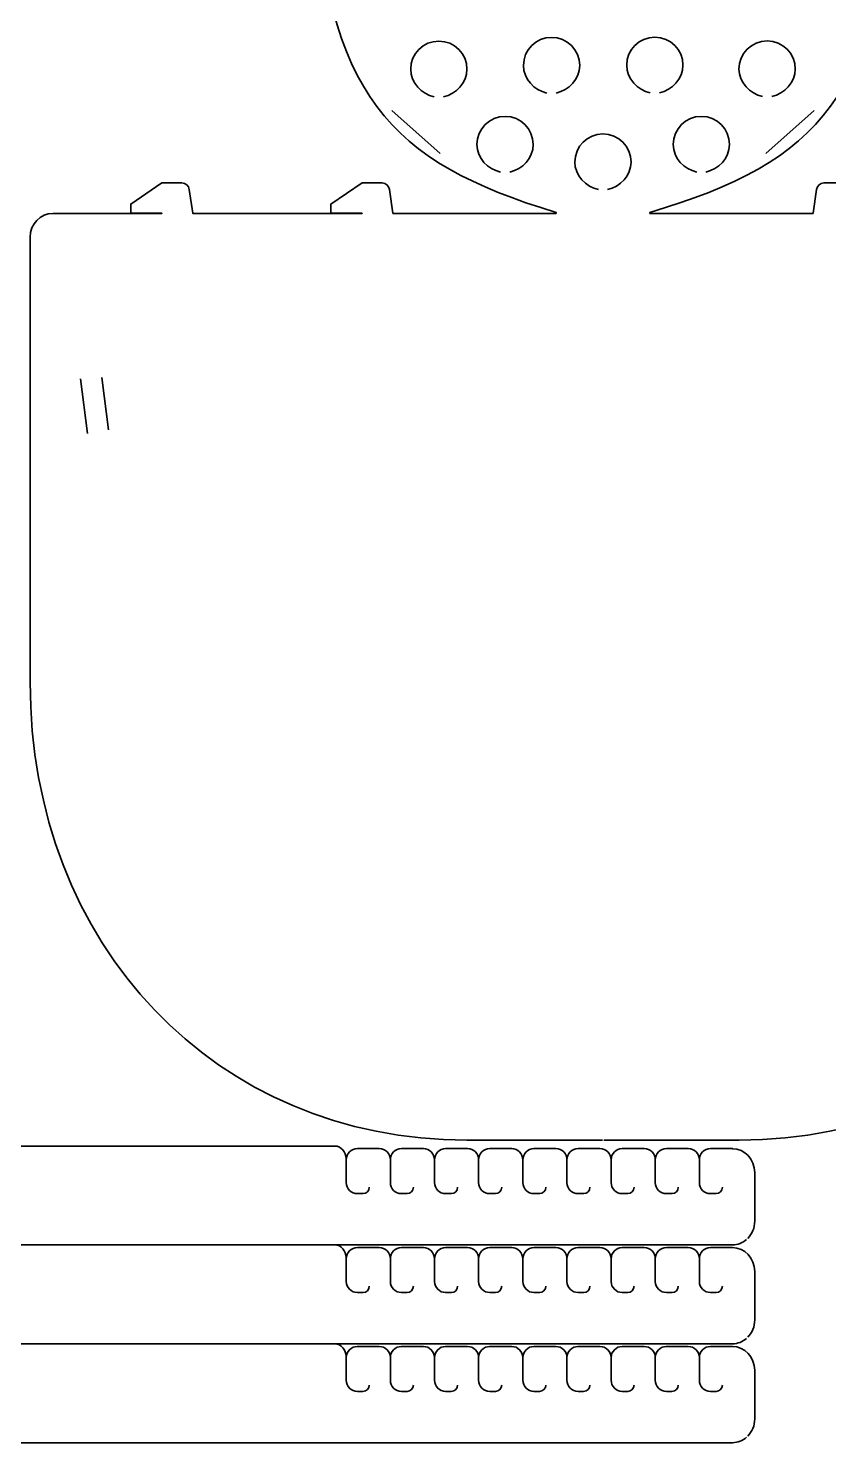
# Model space of a CAD drawing. Header units: inches. Extents: x 1974 to 3009, y -3124 to -2328.
# Drawn here: x 2586.2 to 2799.6, y -3087.2 to -2710.4 of the extents above; entities that cross this region are included whole.
import ezdxf

# ---------------------------------------------------------------- set-up
doc = ezdxf.new("R2010")
doc.units = ezdxf.units.IN
doc.header["$MEASUREMENT"] = 0
doc.layers.add('Layer 1', color=7, linetype='Continuous')

msp = doc.modelspace()

# ---------------------------------------------------------------- linework, layer by layer
at = {"layer": 'Layer 1', "color": 179, "lineweight": 35, "true_color": 0x231f20}
for points in [[(2696, -2743.72), (2683.09, -2732.26)], [(2782.77, -2743.72), (2795.68, -2732.26)], [(2726.89, -2759.41), (2726.89, -2759.41)], [(2605.82, -2803.4), (2607.52, -2817.3)], [(2600.08, -2803.79), (2601.93, -2818.29)]]:
    msp.add_lwpolyline(points, dxfattribs=at)
for points, knots in [([(2739.18, -2701.82), (2704.56, -2701.74), (2677.34, -2679.21), (2667.47, -2666.47), (2666.29, -2664.96), (2662.01, -2665.81), (2662.12, -2667.73), (2665.6, -2728.23), (2682.29, -2745.92), (2726.89, -2759.41), (2726.89, -2759.41), (2726.89, -2759.67), (2726.89, -2759.67), (2726.89, -2759.67), (2683.4, -2759.67), (2683.4, -2759.67), (2683.4, -2759.67), (2683.4, -2759.66), (2683.4, -2759.66), (2683.4, -2759.66), (2682.46, -2753.28), (2682.46, -2753.28), (2682.32, -2752.3), (2681.48, -2751.57), (2680.48, -2751.57), (2680.48, -2751.57), (2675.18, -2751.57), (2675.18, -2751.57), (2675.18, -2751.57), (2666.87, -2757.19), (2666.87, -2757.19), (2666.87, -2757.19), (2666.87, -2759.66), (2666.87, -2759.66), (2666.87, -2759.66), (2675.18, -2759.66), (2675.18, -2759.66), (2675.18, -2759.66), (2675.18, -2759.67), (2675.18, -2759.67), (2675.18, -2759.67), (2630.01, -2759.67), (2630.01, -2759.67), (2630.01, -2759.67), (2630.01, -2759.66), (2630.01, -2759.66), (2630.01, -2759.66), (2629.08, -2753.28), (2629.08, -2753.28), (2628.93, -2752.3), (2628.09, -2751.57), (2627.1, -2751.57), (2627.1, -2751.57), (2621.79, -2751.57), (2621.79, -2751.57), (2621.79, -2751.57), (2613.48, -2757.19), (2613.48, -2757.19), (2613.48, -2757.19), (2613.48, -2759.66), (2613.48, -2759.66), (2613.48, -2759.66), (2621.79, -2759.66), (2621.79, -2759.66), (2621.79, -2759.66), (2621.79, -2759.67), (2621.79, -2759.67), (2621.79, -2759.67), (2592.73, -2759.67), (2592.73, -2759.67), (2589.39, -2759.67), (2586.68, -2762.51), (2586.68, -2766.02), (2586.68, -2766.02), (2586.68, -2884.59), (2586.68, -2884.59), (2586.68, -2954.73), (2636.3, -3006.59), (2703.1, -3006.59), (2703.1, -3006.59), (2739.22, -3006.59), (2739.22, -3006.59)], [0, 0, 0, 0, 1, 1, 1, 2, 2, 2, 3, 3, 3, 4, 4, 4, 5, 5, 5, 6, 6, 6, 7, 7, 7, 8, 8, 8, 9, 9, 9, 10, 10, 10, 11, 11, 11, 12, 12, 12, 13, 13, 13, 14, 14, 14, 15, 15, 15, 16, 16, 16, 17, 17, 17, 18, 18, 18, 19, 19, 19, 20, 20, 20, 21, 21, 21, 22, 22, 22, 23, 23, 23, 24, 24, 24, 25, 25, 25, 26, 26, 26, 27, 27, 27, 27]), ([(2739.63, -3006.59), (2739.63, -3006.59), (2775.67, -3006.59), (2775.67, -3006.59), (2842.47, -3006.59), (2892.08, -2954.73), (2892.08, -2884.59), (2892.08, -2884.59), (2892.08, -2766.02), (2892.08, -2766.02), (2892.08, -2762.51), (2889.38, -2759.67), (2886.04, -2759.67), (2886.04, -2759.67), (2856.98, -2759.67), (2856.98, -2759.67), (2856.98, -2759.67), (2856.98, -2759.66), (2856.98, -2759.66), (2856.98, -2759.66), (2865.29, -2759.66), (2865.29, -2759.66), (2865.29, -2759.66), (2865.29, -2757.19), (2865.29, -2757.19), (2865.29, -2757.19), (2856.98, -2751.57), (2856.98, -2751.57), (2856.98, -2751.57), (2851.67, -2751.57), (2851.67, -2751.57), (2850.68, -2751.57), (2849.84, -2752.3), (2849.69, -2753.28), (2849.69, -2753.28), (2848.76, -2759.66), (2848.76, -2759.66), (2848.76, -2759.66), (2848.76, -2759.67), (2848.76, -2759.67), (2848.76, -2759.67), (2803.59, -2759.67), (2803.59, -2759.67), (2803.59, -2759.67), (2803.59, -2759.66), (2803.59, -2759.66), (2803.59, -2759.66), (2811.9, -2759.66), (2811.9, -2759.66), (2811.9, -2759.66), (2811.9, -2757.19), (2811.9, -2757.19), (2811.9, -2757.19), (2803.59, -2751.57), (2803.59, -2751.57), (2803.59, -2751.57), (2798.29, -2751.57), (2798.29, -2751.57), (2797.29, -2751.57), (2796.45, -2752.3), (2796.31, -2753.28), (2796.31, -2753.28), (2795.37, -2759.66), (2795.37, -2759.66), (2795.37, -2759.66), (2795.37, -2759.67), (2795.37, -2759.67), (2795.37, -2759.67), (2751.89, -2759.67), (2751.89, -2759.67), (2751.89, -2759.67), (2751.89, -2759.41), (2751.89, -2759.41), (2797.48, -2745.92), (2813.18, -2728.08), (2816.65, -2667.58), (2816.67, -2665.68), (2812.51, -2664.82), (2811.32, -2666.31), (2801.29, -2678.92), (2773.32, -2701.73), (2739.58, -2701.82)], [0, 0, 0, 0, 1, 1, 1, 2, 2, 2, 3, 3, 3, 4, 4, 4, 5, 5, 5, 6, 6, 6, 7, 7, 7, 8, 8, 8, 9, 9, 9, 10, 10, 10, 11, 11, 11, 12, 12, 12, 13, 13, 13, 14, 14, 14, 15, 15, 15, 16, 16, 16, 17, 17, 17, 18, 18, 18, 19, 19, 19, 20, 20, 20, 21, 21, 21, 22, 22, 22, 23, 23, 23, 24, 24, 24, 25, 25, 25, 26, 26, 26, 27, 27, 27, 27]), ([(2726.91, -2727.61), (2730.29, -2726.89), (2733.18, -2723.88), (2733.18, -2720.28), (2733.18, -2716.14), (2729.82, -2712.78), (2725.68, -2712.78), (2721.53, -2712.78), (2718.18, -2716.14), (2718.18, -2720.28), (2718.18, -2723.88), (2721.07, -2726.89), (2724.45, -2727.61)], [0, 0, 0, 0, 1, 1, 1, 2, 2, 2, 3, 3, 3, 4, 4, 4, 4]), ([(2754.43, -2727.54), (2757.82, -2726.82), (2760.7, -2723.81), (2760.7, -2720.22), (2760.7, -2716.07), (2757.35, -2712.72), (2753.2, -2712.72), (2749.06, -2712.72), (2745.7, -2716.07), (2745.7, -2720.22), (2745.7, -2723.81), (2748.59, -2726.82), (2751.97, -2727.54)], [0, 0, 0, 0, 1, 1, 1, 2, 2, 2, 3, 3, 3, 4, 4, 4, 4]), ([(2696.86, -2728.61), (2700.24, -2727.89), (2703.13, -2724.88), (2703.13, -2721.28), (2703.13, -2717.14), (2699.77, -2713.78), (2695.63, -2713.78), (2691.49, -2713.78), (2688.13, -2717.14), (2688.13, -2721.28), (2688.13, -2724.88), (2691.02, -2727.89), (2694.4, -2728.61)], [0, 0, 0, 0, 1, 1, 1, 2, 2, 2, 3, 3, 3, 4, 4, 4, 4]), ([(2784.37, -2728.54), (2787.75, -2727.82), (2790.64, -2724.81), (2790.64, -2721.22), (2790.64, -2717.07), (2787.28, -2713.72), (2783.14, -2713.72), (2778.99, -2713.72), (2775.64, -2717.07), (2775.64, -2721.22), (2775.64, -2724.81), (2778.53, -2727.82), (2781.91, -2728.54)], [0, 0, 0, 0, 1, 1, 1, 2, 2, 2, 3, 3, 3, 4, 4, 4, 4]), ([(2714.51, -2748.67), (2717.89, -2747.95), (2720.78, -2744.94), (2720.78, -2741.34), (2720.78, -2737.2), (2717.42, -2733.84), (2713.28, -2733.84), (2709.14, -2733.84), (2705.78, -2737.2), (2705.78, -2741.34), (2705.78, -2744.94), (2708.67, -2747.95), (2712.05, -2748.67)], [0, 0, 0, 0, 1, 1, 1, 2, 2, 2, 3, 3, 3, 4, 4, 4, 4]), ([(2766.83, -2748.67), (2770.21, -2747.95), (2773.1, -2744.94), (2773.1, -2741.34), (2773.1, -2737.2), (2769.75, -2733.84), (2765.6, -2733.84), (2761.46, -2733.84), (2758.1, -2737.2), (2758.1, -2741.34), (2758.1, -2744.94), (2760.99, -2747.95), (2764.37, -2748.67)], [0, 0, 0, 0, 1, 1, 1, 2, 2, 2, 3, 3, 3, 4, 4, 4, 4]), ([(2740.61, -2753.33), (2744, -2752.6), (2746.88, -2749.6), (2746.88, -2746), (2746.88, -2741.86), (2743.53, -2738.5), (2739.38, -2738.5), (2735.24, -2738.5), (2731.88, -2741.86), (2731.88, -2746), (2731.88, -2749.6), (2734.77, -2752.6), (2738.16, -2753.33)], [0, 0, 0, 0, 1, 1, 1, 2, 2, 2, 3, 3, 3, 4, 4, 4, 4]), ([(2670.93, -3011.46), (2670.93, -3009.83), (2669.6, -3008.15), (2667.96, -3008.15), (2667.96, -3008.15), (2091.72, -3008.14), (2091.72, -3008.14), (2090.28, -3008.14), (2088.96, -3008.69), (2087.93, -3009.6)], [0, 0, 0, 0, 1, 1, 1, 2, 2, 2, 3, 3, 3, 3]), ([(2677.08, -3019.14), (2677.08, -3020.07), (2676.32, -3020.83), (2675.38, -3020.83), (2675.38, -3020.83), (2673.9, -3020.83), (2673.9, -3020.83), (2672.26, -3020.83), (2670.93, -3019.51), (2670.93, -3017.87), (2670.93, -3017.87), (2670.93, -3011.81), (2670.93, -3011.81), (2670.93, -3010.17), (2672.26, -3008.84), (2673.9, -3008.84), (2673.9, -3008.84), (2674.03, -3008.84), (2674.03, -3008.84), (2674.03, -3008.84), (2673.9, -3008.84), (2673.9, -3008.84), (2673.9, -3008.84), (2679.73, -3008.84), (2679.73, -3008.84), (2681.37, -3008.84), (2682.7, -3010.17), (2682.7, -3011.81)], [0, 0, 0, 0, 1, 1, 1, 2, 2, 2, 3, 3, 3, 4, 4, 4, 5, 5, 5, 6, 6, 6, 7, 7, 7, 8, 8, 8, 9, 9, 9, 9]), ([(2688.85, -3019.14), (2688.85, -3020.07), (2688.09, -3020.83), (2687.15, -3020.83), (2687.15, -3020.83), (2685.67, -3020.83), (2685.67, -3020.83), (2684.03, -3020.83), (2682.7, -3019.51), (2682.7, -3017.87), (2682.7, -3017.87), (2682.7, -3011.81), (2682.7, -3011.81), (2682.7, -3010.17), (2684.03, -3008.84), (2685.67, -3008.84), (2685.67, -3008.84), (2685.79, -3008.84), (2685.79, -3008.84), (2685.79, -3008.84), (2685.67, -3008.84), (2685.67, -3008.84), (2685.67, -3008.84), (2691.5, -3008.84), (2691.5, -3008.84), (2693.14, -3008.84), (2694.47, -3010.17), (2694.47, -3011.81)], [0, 0, 0, 0, 1, 1, 1, 2, 2, 2, 3, 3, 3, 4, 4, 4, 5, 5, 5, 6, 6, 6, 7, 7, 7, 8, 8, 8, 9, 9, 9, 9]), ([(2700.62, -3019.14), (2700.62, -3020.07), (2699.86, -3020.83), (2698.92, -3020.83), (2698.92, -3020.83), (2697.43, -3020.83), (2697.43, -3020.83), (2695.8, -3020.83), (2694.47, -3019.51), (2694.47, -3017.87), (2694.47, -3017.87), (2694.47, -3011.81), (2694.47, -3011.81), (2694.47, -3010.17), (2695.8, -3008.84), (2697.43, -3008.84), (2697.43, -3008.84), (2697.56, -3008.84), (2697.56, -3008.84), (2697.56, -3008.84), (2697.43, -3008.84), (2697.43, -3008.84), (2697.43, -3008.84), (2703.27, -3008.84), (2703.27, -3008.84), (2704.91, -3008.84), (2706.24, -3010.17), (2706.24, -3011.81)], [0, 0, 0, 0, 1, 1, 1, 2, 2, 2, 3, 3, 3, 4, 4, 4, 5, 5, 5, 6, 6, 6, 7, 7, 7, 8, 8, 8, 9, 9, 9, 9]), ([(2712.39, -3019.14), (2712.39, -3020.07), (2711.62, -3020.83), (2710.69, -3020.83), (2710.69, -3020.83), (2709.2, -3020.83), (2709.2, -3020.83), (2707.57, -3020.83), (2706.24, -3019.51), (2706.24, -3017.87), (2706.24, -3017.87), (2706.24, -3011.81), (2706.24, -3011.81), (2706.24, -3010.17), (2707.57, -3008.84), (2709.2, -3008.84), (2709.2, -3008.84), (2709.33, -3008.84), (2709.33, -3008.84), (2709.33, -3008.84), (2709.2, -3008.84), (2709.2, -3008.84), (2709.2, -3008.84), (2715.04, -3008.84), (2715.04, -3008.84), (2716.68, -3008.84), (2718.01, -3010.17), (2718.01, -3011.81)], [0, 0, 0, 0, 1, 1, 1, 2, 2, 2, 3, 3, 3, 4, 4, 4, 5, 5, 5, 6, 6, 6, 7, 7, 7, 8, 8, 8, 9, 9, 9, 9]), ([(2724.15, -3019.14), (2724.15, -3020.07), (2723.39, -3020.83), (2722.46, -3020.83), (2722.46, -3020.83), (2720.97, -3020.83), (2720.97, -3020.83), (2719.34, -3020.83), (2718.01, -3019.51), (2718.01, -3017.87), (2718.01, -3017.87), (2718.01, -3011.81), (2718.01, -3011.81), (2718.01, -3010.17), (2719.34, -3008.84), (2720.97, -3008.84), (2720.97, -3008.84), (2721.1, -3008.84), (2721.1, -3008.84), (2721.1, -3008.84), (2720.97, -3008.84), (2720.97, -3008.84), (2720.97, -3008.84), (2726.81, -3008.84), (2726.81, -3008.84), (2728.45, -3008.84), (2729.78, -3010.17), (2729.78, -3011.81)], [0, 0, 0, 0, 1, 1, 1, 2, 2, 2, 3, 3, 3, 4, 4, 4, 5, 5, 5, 6, 6, 6, 7, 7, 7, 8, 8, 8, 9, 9, 9, 9]), ([(2735.92, -3019.14), (2735.92, -3020.07), (2735.16, -3020.83), (2734.23, -3020.83), (2734.23, -3020.83), (2732.74, -3020.83), (2732.74, -3020.83), (2731.11, -3020.83), (2729.78, -3019.51), (2729.78, -3017.87), (2729.78, -3017.87), (2729.78, -3011.81), (2729.78, -3011.81), (2729.78, -3010.17), (2731.11, -3008.84), (2732.74, -3008.84), (2732.74, -3008.84), (2732.87, -3008.84), (2732.87, -3008.84), (2732.87, -3008.84), (2732.74, -3008.84), (2732.74, -3008.84), (2732.74, -3008.84), (2738.58, -3008.84), (2738.58, -3008.84), (2740.22, -3008.84), (2741.55, -3010.17), (2741.55, -3011.81)], [0, 0, 0, 0, 1, 1, 1, 2, 2, 2, 3, 3, 3, 4, 4, 4, 5, 5, 5, 6, 6, 6, 7, 7, 7, 8, 8, 8, 9, 9, 9, 9]), ([(2747.69, -3019.14), (2747.69, -3020.07), (2746.93, -3020.83), (2746, -3020.83), (2746, -3020.83), (2744.51, -3020.83), (2744.51, -3020.83), (2742.87, -3020.83), (2741.55, -3019.51), (2741.55, -3017.87), (2741.55, -3017.87), (2741.55, -3011.81), (2741.55, -3011.81), (2741.55, -3010.17), (2742.87, -3008.84), (2744.51, -3008.84), (2744.51, -3008.84), (2744.64, -3008.84), (2744.64, -3008.84), (2744.64, -3008.84), (2744.51, -3008.84), (2744.51, -3008.84), (2744.51, -3008.84), (2750.35, -3008.84), (2750.35, -3008.84), (2751.99, -3008.84), (2753.32, -3010.17), (2753.32, -3011.81)], [0, 0, 0, 0, 1, 1, 1, 2, 2, 2, 3, 3, 3, 4, 4, 4, 5, 5, 5, 6, 6, 6, 7, 7, 7, 8, 8, 8, 9, 9, 9, 9]), ([(2759.46, -3019.14), (2759.46, -3020.07), (2758.7, -3020.83), (2757.76, -3020.83), (2757.76, -3020.83), (2756.28, -3020.83), (2756.28, -3020.83), (2754.64, -3020.83), (2753.32, -3019.51), (2753.32, -3017.87), (2753.32, -3017.87), (2753.32, -3011.81), (2753.32, -3011.81), (2753.32, -3010.17), (2754.64, -3008.84), (2756.28, -3008.84), (2756.28, -3008.84), (2756.41, -3008.84), (2756.41, -3008.84), (2756.41, -3008.84), (2756.28, -3008.84), (2756.28, -3008.84), (2756.28, -3008.84), (2762.12, -3008.84), (2762.12, -3008.84), (2763.76, -3008.84), (2765.09, -3010.17), (2765.09, -3011.81)], [0, 0, 0, 0, 1, 1, 1, 2, 2, 2, 3, 3, 3, 4, 4, 4, 5, 5, 5, 6, 6, 6, 7, 7, 7, 8, 8, 8, 9, 9, 9, 9]), ([(2771.23, -3019.14), (2771.23, -3020.07), (2770.47, -3020.83), (2769.53, -3020.83), (2769.53, -3020.83), (2768.05, -3020.83), (2768.05, -3020.83), (2766.41, -3020.83), (2765.09, -3019.51), (2765.09, -3017.87), (2765.09, -3017.87), (2765.09, -3011.81), (2765.09, -3011.81), (2765.09, -3010.17), (2766.41, -3008.84), (2768.05, -3008.84), (2768.05, -3008.84), (2768.18, -3008.84), (2768.18, -3008.84), (2768.18, -3008.84), (2768.05, -3008.84), (2768.05, -3008.84), (2768.05, -3008.84), (2773.89, -3008.84), (2773.89, -3008.84), (2773.89, -3008.84), (2773.93, -3008.85), (2773.93, -3008.85), (2773.93, -3008.85), (2773.89, -3008.85), (2773.89, -3008.85), (2777.18, -3008.85), (2779.84, -3011.69), (2779.84, -3015.2), (2779.84, -3015.2), (2779.84, -3015.19), (2779.84, -3015.19), (2779.84, -3015.19), (2779.84, -3028.13), (2779.84, -3028.13), (2779.84, -3029.96), (2779.12, -3031.59), (2777.97, -3032.75)], [0, 0, 0, 0, 1, 1, 1, 2, 2, 2, 3, 3, 3, 4, 4, 4, 5, 5, 5, 6, 6, 6, 7, 7, 7, 8, 8, 8, 9, 9, 9, 10, 10, 10, 11, 11, 11, 12, 12, 12, 13, 13, 13, 14, 14, 14, 14]), ([(2777.68, -3033.03), (2776.65, -3033.94), (2775.33, -3034.48), (2773.89, -3034.48), (2773.89, -3034.48), (2667.96, -3034.48), (2667.96, -3034.48)], [0, 0, 0, 0, 1, 1, 1, 2, 2, 2, 2]), ([(2670.93, -3037.81), (2670.93, -3036.17), (2669.6, -3034.49), (2667.96, -3034.49), (2667.96, -3034.49), (2091.72, -3034.49), (2091.72, -3034.49), (2090.28, -3034.49), (2088.96, -3035.03), (2087.93, -3035.94)], [0, 0, 0, 0, 1, 1, 1, 2, 2, 2, 3, 3, 3, 3]), ([(2677.08, -3045.48), (2677.08, -3046.42), (2676.32, -3047.18), (2675.38, -3047.18), (2675.38, -3047.18), (2673.9, -3047.18), (2673.9, -3047.18), (2672.26, -3047.18), (2670.93, -3045.85), (2670.93, -3044.22), (2670.93, -3044.22), (2670.93, -3038.16), (2670.93, -3038.16), (2670.93, -3036.52), (2672.26, -3035.19), (2673.9, -3035.19), (2673.9, -3035.19), (2674.03, -3035.19), (2674.03, -3035.19), (2674.03, -3035.19), (2673.9, -3035.19), (2673.9, -3035.19), (2673.9, -3035.19), (2679.73, -3035.19), (2679.73, -3035.19), (2681.37, -3035.19), (2682.7, -3036.52), (2682.7, -3038.16)], [0, 0, 0, 0, 1, 1, 1, 2, 2, 2, 3, 3, 3, 4, 4, 4, 5, 5, 5, 6, 6, 6, 7, 7, 7, 8, 8, 8, 9, 9, 9, 9]), ([(2688.85, -3045.48), (2688.85, -3046.42), (2688.09, -3047.18), (2687.15, -3047.18), (2687.15, -3047.18), (2685.67, -3047.18), (2685.67, -3047.18), (2684.03, -3047.18), (2682.7, -3045.85), (2682.7, -3044.22), (2682.7, -3044.22), (2682.7, -3038.16), (2682.7, -3038.16), (2682.7, -3036.52), (2684.03, -3035.19), (2685.67, -3035.19), (2685.67, -3035.19), (2685.79, -3035.19), (2685.79, -3035.19), (2685.79, -3035.19), (2685.67, -3035.19), (2685.67, -3035.19), (2685.67, -3035.19), (2691.5, -3035.19), (2691.5, -3035.19), (2693.14, -3035.19), (2694.47, -3036.52), (2694.47, -3038.16)], [0, 0, 0, 0, 1, 1, 1, 2, 2, 2, 3, 3, 3, 4, 4, 4, 5, 5, 5, 6, 6, 6, 7, 7, 7, 8, 8, 8, 9, 9, 9, 9]), ([(2700.62, -3045.48), (2700.62, -3046.42), (2699.86, -3047.18), (2698.92, -3047.18), (2698.92, -3047.18), (2697.43, -3047.18), (2697.43, -3047.18), (2695.8, -3047.18), (2694.47, -3045.85), (2694.47, -3044.22), (2694.47, -3044.22), (2694.47, -3038.16), (2694.47, -3038.16), (2694.47, -3036.52), (2695.8, -3035.19), (2697.43, -3035.19), (2697.43, -3035.19), (2697.56, -3035.19), (2697.56, -3035.19), (2697.56, -3035.19), (2697.43, -3035.19), (2697.43, -3035.19), (2697.43, -3035.19), (2703.27, -3035.19), (2703.27, -3035.19), (2704.91, -3035.19), (2706.24, -3036.52), (2706.24, -3038.16)], [0, 0, 0, 0, 1, 1, 1, 2, 2, 2, 3, 3, 3, 4, 4, 4, 5, 5, 5, 6, 6, 6, 7, 7, 7, 8, 8, 8, 9, 9, 9, 9]), ([(2712.39, -3045.48), (2712.39, -3046.42), (2711.62, -3047.18), (2710.69, -3047.18), (2710.69, -3047.18), (2709.2, -3047.18), (2709.2, -3047.18), (2707.57, -3047.18), (2706.24, -3045.85), (2706.24, -3044.22), (2706.24, -3044.22), (2706.24, -3038.16), (2706.24, -3038.16), (2706.24, -3036.52), (2707.57, -3035.19), (2709.2, -3035.19), (2709.2, -3035.19), (2709.33, -3035.19), (2709.33, -3035.19), (2709.33, -3035.19), (2709.2, -3035.19), (2709.2, -3035.19), (2709.2, -3035.19), (2715.04, -3035.19), (2715.04, -3035.19), (2716.68, -3035.19), (2718.01, -3036.52), (2718.01, -3038.16)], [0, 0, 0, 0, 1, 1, 1, 2, 2, 2, 3, 3, 3, 4, 4, 4, 5, 5, 5, 6, 6, 6, 7, 7, 7, 8, 8, 8, 9, 9, 9, 9]), ([(2724.15, -3045.48), (2724.15, -3046.42), (2723.39, -3047.18), (2722.46, -3047.18), (2722.46, -3047.18), (2720.97, -3047.18), (2720.97, -3047.18), (2719.34, -3047.18), (2718.01, -3045.85), (2718.01, -3044.22), (2718.01, -3044.22), (2718.01, -3038.16), (2718.01, -3038.16), (2718.01, -3036.52), (2719.34, -3035.19), (2720.97, -3035.19), (2720.97, -3035.19), (2721.1, -3035.19), (2721.1, -3035.19), (2721.1, -3035.19), (2720.97, -3035.19), (2720.97, -3035.19), (2720.97, -3035.19), (2726.81, -3035.19), (2726.81, -3035.19), (2728.45, -3035.19), (2729.78, -3036.52), (2729.78, -3038.16)], [0, 0, 0, 0, 1, 1, 1, 2, 2, 2, 3, 3, 3, 4, 4, 4, 5, 5, 5, 6, 6, 6, 7, 7, 7, 8, 8, 8, 9, 9, 9, 9]), ([(2735.92, -3045.48), (2735.92, -3046.42), (2735.16, -3047.18), (2734.23, -3047.18), (2734.23, -3047.18), (2732.74, -3047.18), (2732.74, -3047.18), (2731.11, -3047.18), (2729.78, -3045.85), (2729.78, -3044.22), (2729.78, -3044.22), (2729.78, -3038.16), (2729.78, -3038.16), (2729.78, -3036.52), (2731.11, -3035.19), (2732.74, -3035.19), (2732.74, -3035.19), (2732.87, -3035.19), (2732.87, -3035.19), (2732.87, -3035.19), (2732.74, -3035.19), (2732.74, -3035.19), (2732.74, -3035.19), (2738.58, -3035.19), (2738.58, -3035.19), (2740.22, -3035.19), (2741.55, -3036.52), (2741.55, -3038.16)], [0, 0, 0, 0, 1, 1, 1, 2, 2, 2, 3, 3, 3, 4, 4, 4, 5, 5, 5, 6, 6, 6, 7, 7, 7, 8, 8, 8, 9, 9, 9, 9]), ([(2747.69, -3045.48), (2747.69, -3046.42), (2746.93, -3047.18), (2746, -3047.18), (2746, -3047.18), (2744.51, -3047.18), (2744.51, -3047.18), (2742.87, -3047.18), (2741.55, -3045.85), (2741.55, -3044.22), (2741.55, -3044.22), (2741.55, -3038.16), (2741.55, -3038.16), (2741.55, -3036.52), (2742.87, -3035.19), (2744.51, -3035.19), (2744.51, -3035.19), (2744.64, -3035.19), (2744.64, -3035.19), (2744.64, -3035.19), (2744.51, -3035.19), (2744.51, -3035.19), (2744.51, -3035.19), (2750.35, -3035.19), (2750.35, -3035.19), (2751.99, -3035.19), (2753.32, -3036.52), (2753.32, -3038.16)], [0, 0, 0, 0, 1, 1, 1, 2, 2, 2, 3, 3, 3, 4, 4, 4, 5, 5, 5, 6, 6, 6, 7, 7, 7, 8, 8, 8, 9, 9, 9, 9]), ([(2759.46, -3045.48), (2759.46, -3046.42), (2758.7, -3047.18), (2757.76, -3047.18), (2757.76, -3047.18), (2756.28, -3047.18), (2756.28, -3047.18), (2754.64, -3047.18), (2753.32, -3045.85), (2753.32, -3044.22), (2753.32, -3044.22), (2753.32, -3038.16), (2753.32, -3038.16), (2753.32, -3036.52), (2754.64, -3035.19), (2756.28, -3035.19), (2756.28, -3035.19), (2756.41, -3035.19), (2756.41, -3035.19), (2756.41, -3035.19), (2756.28, -3035.19), (2756.28, -3035.19), (2756.28, -3035.19), (2762.12, -3035.19), (2762.12, -3035.19), (2763.76, -3035.19), (2765.09, -3036.52), (2765.09, -3038.16)], [0, 0, 0, 0, 1, 1, 1, 2, 2, 2, 3, 3, 3, 4, 4, 4, 5, 5, 5, 6, 6, 6, 7, 7, 7, 8, 8, 8, 9, 9, 9, 9]), ([(2771.23, -3045.48), (2771.23, -3046.42), (2770.47, -3047.18), (2769.53, -3047.18), (2769.53, -3047.18), (2768.05, -3047.18), (2768.05, -3047.18), (2766.41, -3047.18), (2765.09, -3045.85), (2765.09, -3044.22), (2765.09, -3044.22), (2765.09, -3038.16), (2765.09, -3038.16), (2765.09, -3036.52), (2766.41, -3035.19), (2768.05, -3035.19), (2768.05, -3035.19), (2768.18, -3035.19), (2768.18, -3035.19), (2768.18, -3035.19), (2768.05, -3035.19), (2768.05, -3035.19), (2768.05, -3035.19), (2773.89, -3035.19), (2773.89, -3035.19), (2773.89, -3035.19), (2773.93, -3035.2), (2773.93, -3035.2), (2773.93, -3035.2), (2773.89, -3035.2), (2773.89, -3035.2), (2777.18, -3035.2), (2779.84, -3038.04), (2779.84, -3041.55), (2779.84, -3041.55), (2779.84, -3041.54), (2779.84, -3041.54), (2779.84, -3041.54), (2779.84, -3054.48), (2779.84, -3054.48), (2779.84, -3056.3), (2779.12, -3057.94), (2777.97, -3059.1)], [0, 0, 0, 0, 1, 1, 1, 2, 2, 2, 3, 3, 3, 4, 4, 4, 5, 5, 5, 6, 6, 6, 7, 7, 7, 8, 8, 8, 9, 9, 9, 10, 10, 10, 11, 11, 11, 12, 12, 12, 13, 13, 13, 14, 14, 14, 14]), ([(2777.68, -3059.38), (2776.65, -3060.29), (2775.33, -3060.83), (2773.89, -3060.83), (2773.89, -3060.83), (2667.96, -3060.83), (2667.96, -3060.83)], [0, 0, 0, 0, 1, 1, 1, 2, 2, 2, 2]), ([(2670.93, -3064.16), (2670.93, -3062.52), (2669.6, -3060.84), (2667.96, -3060.84), (2667.96, -3060.84), (2091.72, -3060.84), (2091.72, -3060.84), (2090.28, -3060.84), (2088.96, -3061.38), (2087.93, -3062.29)], [0, 0, 0, 0, 1, 1, 1, 2, 2, 2, 3, 3, 3, 3]), ([(2677.08, -3071.83), (2677.08, -3072.77), (2676.32, -3073.53), (2675.38, -3073.53), (2675.38, -3073.53), (2673.9, -3073.53), (2673.9, -3073.53), (2672.26, -3073.53), (2670.93, -3072.2), (2670.93, -3070.56), (2670.93, -3070.56), (2670.93, -3064.5), (2670.93, -3064.5), (2670.93, -3062.87), (2672.26, -3061.54), (2673.9, -3061.54), (2673.9, -3061.54), (2674.03, -3061.54), (2674.03, -3061.54), (2674.03, -3061.54), (2673.9, -3061.54), (2673.9, -3061.54), (2673.9, -3061.54), (2679.73, -3061.54), (2679.73, -3061.54), (2681.37, -3061.54), (2682.7, -3062.87), (2682.7, -3064.5)], [0, 0, 0, 0, 1, 1, 1, 2, 2, 2, 3, 3, 3, 4, 4, 4, 5, 5, 5, 6, 6, 6, 7, 7, 7, 8, 8, 8, 9, 9, 9, 9]), ([(2688.85, -3071.83), (2688.85, -3072.77), (2688.09, -3073.53), (2687.15, -3073.53), (2687.15, -3073.53), (2685.67, -3073.53), (2685.67, -3073.53), (2684.03, -3073.53), (2682.7, -3072.2), (2682.7, -3070.56), (2682.7, -3070.56), (2682.7, -3064.5), (2682.7, -3064.5), (2682.7, -3062.87), (2684.03, -3061.54), (2685.67, -3061.54), (2685.67, -3061.54), (2685.79, -3061.54), (2685.79, -3061.54), (2685.79, -3061.54), (2685.67, -3061.54), (2685.67, -3061.54), (2685.67, -3061.54), (2691.5, -3061.54), (2691.5, -3061.54), (2693.14, -3061.54), (2694.47, -3062.87), (2694.47, -3064.5)], [0, 0, 0, 0, 1, 1, 1, 2, 2, 2, 3, 3, 3, 4, 4, 4, 5, 5, 5, 6, 6, 6, 7, 7, 7, 8, 8, 8, 9, 9, 9, 9]), ([(2700.62, -3071.83), (2700.62, -3072.77), (2699.86, -3073.53), (2698.92, -3073.53), (2698.92, -3073.53), (2697.43, -3073.53), (2697.43, -3073.53), (2695.8, -3073.53), (2694.47, -3072.2), (2694.47, -3070.56), (2694.47, -3070.56), (2694.47, -3064.5), (2694.47, -3064.5), (2694.47, -3062.87), (2695.8, -3061.54), (2697.43, -3061.54), (2697.43, -3061.54), (2697.56, -3061.54), (2697.56, -3061.54), (2697.56, -3061.54), (2697.43, -3061.54), (2697.43, -3061.54), (2697.43, -3061.54), (2703.27, -3061.54), (2703.27, -3061.54), (2704.91, -3061.54), (2706.24, -3062.87), (2706.24, -3064.5)], [0, 0, 0, 0, 1, 1, 1, 2, 2, 2, 3, 3, 3, 4, 4, 4, 5, 5, 5, 6, 6, 6, 7, 7, 7, 8, 8, 8, 9, 9, 9, 9]), ([(2712.39, -3071.83), (2712.39, -3072.77), (2711.62, -3073.53), (2710.69, -3073.53), (2710.69, -3073.53), (2709.2, -3073.53), (2709.2, -3073.53), (2707.57, -3073.53), (2706.24, -3072.2), (2706.24, -3070.56), (2706.24, -3070.56), (2706.24, -3064.5), (2706.24, -3064.5), (2706.24, -3062.87), (2707.57, -3061.54), (2709.2, -3061.54), (2709.2, -3061.54), (2709.33, -3061.54), (2709.33, -3061.54), (2709.33, -3061.54), (2709.2, -3061.54), (2709.2, -3061.54), (2709.2, -3061.54), (2715.04, -3061.54), (2715.04, -3061.54), (2716.68, -3061.54), (2718.01, -3062.87), (2718.01, -3064.5)], [0, 0, 0, 0, 1, 1, 1, 2, 2, 2, 3, 3, 3, 4, 4, 4, 5, 5, 5, 6, 6, 6, 7, 7, 7, 8, 8, 8, 9, 9, 9, 9]), ([(2724.15, -3071.83), (2724.15, -3072.77), (2723.39, -3073.53), (2722.46, -3073.53), (2722.46, -3073.53), (2720.97, -3073.53), (2720.97, -3073.53), (2719.34, -3073.53), (2718.01, -3072.2), (2718.01, -3070.56), (2718.01, -3070.56), (2718.01, -3064.5), (2718.01, -3064.5), (2718.01, -3062.87), (2719.34, -3061.54), (2720.97, -3061.54), (2720.97, -3061.54), (2721.1, -3061.54), (2721.1, -3061.54), (2721.1, -3061.54), (2720.97, -3061.54), (2720.97, -3061.54), (2720.97, -3061.54), (2726.81, -3061.54), (2726.81, -3061.54), (2728.45, -3061.54), (2729.78, -3062.87), (2729.78, -3064.5)], [0, 0, 0, 0, 1, 1, 1, 2, 2, 2, 3, 3, 3, 4, 4, 4, 5, 5, 5, 6, 6, 6, 7, 7, 7, 8, 8, 8, 9, 9, 9, 9]), ([(2735.92, -3071.83), (2735.92, -3072.77), (2735.16, -3073.53), (2734.23, -3073.53), (2734.23, -3073.53), (2732.74, -3073.53), (2732.74, -3073.53), (2731.11, -3073.53), (2729.78, -3072.2), (2729.78, -3070.56), (2729.78, -3070.56), (2729.78, -3064.5), (2729.78, -3064.5), (2729.78, -3062.87), (2731.11, -3061.54), (2732.74, -3061.54), (2732.74, -3061.54), (2732.87, -3061.54), (2732.87, -3061.54), (2732.87, -3061.54), (2732.74, -3061.54), (2732.74, -3061.54), (2732.74, -3061.54), (2738.58, -3061.54), (2738.58, -3061.54), (2740.22, -3061.54), (2741.55, -3062.87), (2741.55, -3064.5)], [0, 0, 0, 0, 1, 1, 1, 2, 2, 2, 3, 3, 3, 4, 4, 4, 5, 5, 5, 6, 6, 6, 7, 7, 7, 8, 8, 8, 9, 9, 9, 9]), ([(2747.69, -3071.83), (2747.69, -3072.77), (2746.93, -3073.53), (2746, -3073.53), (2746, -3073.53), (2744.51, -3073.53), (2744.51, -3073.53), (2742.87, -3073.53), (2741.55, -3072.2), (2741.55, -3070.56), (2741.55, -3070.56), (2741.55, -3064.5), (2741.55, -3064.5), (2741.55, -3062.87), (2742.87, -3061.54), (2744.51, -3061.54), (2744.51, -3061.54), (2744.64, -3061.54), (2744.64, -3061.54), (2744.64, -3061.54), (2744.51, -3061.54), (2744.51, -3061.54), (2744.51, -3061.54), (2750.35, -3061.54), (2750.35, -3061.54), (2751.99, -3061.54), (2753.32, -3062.87), (2753.32, -3064.5)], [0, 0, 0, 0, 1, 1, 1, 2, 2, 2, 3, 3, 3, 4, 4, 4, 5, 5, 5, 6, 6, 6, 7, 7, 7, 8, 8, 8, 9, 9, 9, 9]), ([(2759.46, -3071.83), (2759.46, -3072.77), (2758.7, -3073.53), (2757.76, -3073.53), (2757.76, -3073.53), (2756.28, -3073.53), (2756.28, -3073.53), (2754.64, -3073.53), (2753.32, -3072.2), (2753.32, -3070.56), (2753.32, -3070.56), (2753.32, -3064.5), (2753.32, -3064.5), (2753.32, -3062.87), (2754.64, -3061.54), (2756.28, -3061.54), (2756.28, -3061.54), (2756.41, -3061.54), (2756.41, -3061.54), (2756.41, -3061.54), (2756.28, -3061.54), (2756.28, -3061.54), (2756.28, -3061.54), (2762.12, -3061.54), (2762.12, -3061.54), (2763.76, -3061.54), (2765.09, -3062.87), (2765.09, -3064.5)], [0, 0, 0, 0, 1, 1, 1, 2, 2, 2, 3, 3, 3, 4, 4, 4, 5, 5, 5, 6, 6, 6, 7, 7, 7, 8, 8, 8, 9, 9, 9, 9]), ([(2777.97, -3085.45), (2779.12, -3084.29), (2779.84, -3082.65), (2779.84, -3080.83), (2779.84, -3080.83), (2779.84, -3067.89), (2779.84, -3067.89), (2779.84, -3067.89), (2779.84, -3067.9), (2779.84, -3067.9), (2779.84, -3064.39), (2777.18, -3061.55), (2773.89, -3061.55), (2773.89, -3061.55), (2773.93, -3061.55), (2773.93, -3061.55), (2773.93, -3061.55), (2773.89, -3061.54), (2773.89, -3061.54), (2773.89, -3061.54), (2768.05, -3061.54), (2768.05, -3061.54), (2768.05, -3061.54), (2768.18, -3061.54), (2768.18, -3061.54), (2768.18, -3061.54), (2768.05, -3061.54), (2768.05, -3061.54), (2766.41, -3061.54), (2765.09, -3062.87), (2765.09, -3064.5), (2765.09, -3064.5), (2765.09, -3070.56), (2765.09, -3070.56), (2765.09, -3072.2), (2766.41, -3073.53), (2768.05, -3073.53), (2768.05, -3073.53), (2769.53, -3073.53), (2769.53, -3073.53), (2770.47, -3073.53), (2771.23, -3072.77), (2771.23, -3071.83)], [0, 0, 0, 0, 1, 1, 1, 2, 2, 2, 3, 3, 3, 4, 4, 4, 5, 5, 5, 6, 6, 6, 7, 7, 7, 8, 8, 8, 9, 9, 9, 10, 10, 10, 11, 11, 11, 12, 12, 12, 13, 13, 13, 14, 14, 14, 14]), ([(2777.68, -3085.73), (2776.65, -3086.63), (2775.33, -3087.18), (2773.89, -3087.18), (2773.89, -3087.18), (2197.61, -3087.18), (2197.61, -3087.18)], [0, 0, 0, 0, 1, 1, 1, 2, 2, 2, 2])]:
    msp.add_open_spline(points, degree=3, knots=knots, dxfattribs=at)

doc.saveas('drawing.dxf')
